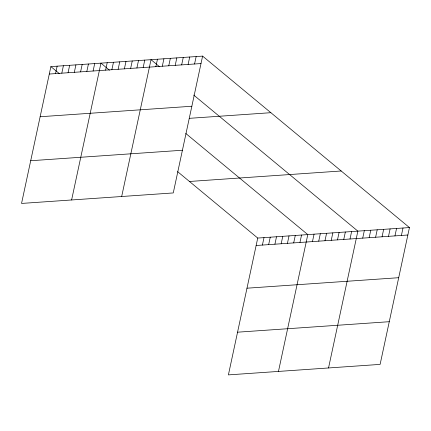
<?xml version="1.0" encoding="UTF-8"?>
<svg xmlns="http://www.w3.org/2000/svg" width="431" height="431" viewBox="0 0 431 431"><rect width="100%" height="100%" fill="white"/><g stroke="black" fill="none" stroke-linecap="round" stroke-linejoin="round"><path stroke-width="0.65" d="M50.885 66.606L21.55 203.432L173.267 192.937L202.597 56.111L50.885 66.606L59.413 73.674M55.545 73.609L57.14 66.169M61.805 73.178L63.4 65.738M68.066 72.742L69.66 65.307M74.321 72.311L75.915 64.871M80.581 71.88L82.176 64.44M86.836 71.444L88.43 64.009M93.096 71.013L94.691 63.572M71.616 199.968L100.951 63.141L109.479 70.215M105.611 70.145L107.206 62.71M111.871 69.714L113.466 62.274M118.132 69.283L119.726 61.843M124.387 68.847L125.981 61.412M130.647 68.416L132.242 60.976M136.907 67.985L138.496 60.545M143.162 67.548L144.757 60.114M121.682 196.504L151.017 59.683L159.551 66.751M155.871 66.67L157.466 59.236M162.315 66.229L163.909 58.788M168.763 65.781L170.358 58.341M175.212 65.334L176.807 57.894M181.661 64.887L183.256 57.452M188.11 64.445L189.705 57.005M194.559 63.998L196.153 56.558M177.577 171.624L257.733 238.063L228.403 374.889L380.115 364.394L409.45 227.568L202.597 56.111M262.398 245.067L263.993 237.626M268.653 244.636L270.248 237.195M274.913 244.199L276.508 236.764M281.174 243.768L282.768 236.328M287.429 243.337L289.023 235.897M293.689 242.901L295.283 235.466M299.949 242.47L301.544 235.03M278.469 371.425L307.799 234.599L185.756 133.438M312.464 241.602L314.059 234.168M318.724 241.171L320.319 233.731M324.979 240.74L326.574 233.3M331.24 240.304L332.834 232.869M337.495 239.873L339.089 232.438M343.755 239.442L345.35 232.002M350.015 239.006L351.61 231.571M328.535 367.961L357.865 231.14L193.681 95.041M362.719 238.127L364.314 230.693M369.168 237.686L370.762 230.246M375.616 237.239L377.211 229.798M382.065 236.791L383.66 229.357M388.514 236.344L390.103 228.909M394.958 235.902L396.552 228.462M401.406 235.455L403.001 228.015M49.29 74.04L201.002 63.551M40.137 116.742L191.849 106.247M189.236 118.336L270.862 112.696M30.703 160.731L182.421 150.241M189.473 181.478L341.19 170.988M257.733 238.063L409.45 227.568M256.138 245.498L407.855 235.008M246.985 288.199L398.702 277.704M237.556 332.188L389.268 321.698"/></g></svg>
